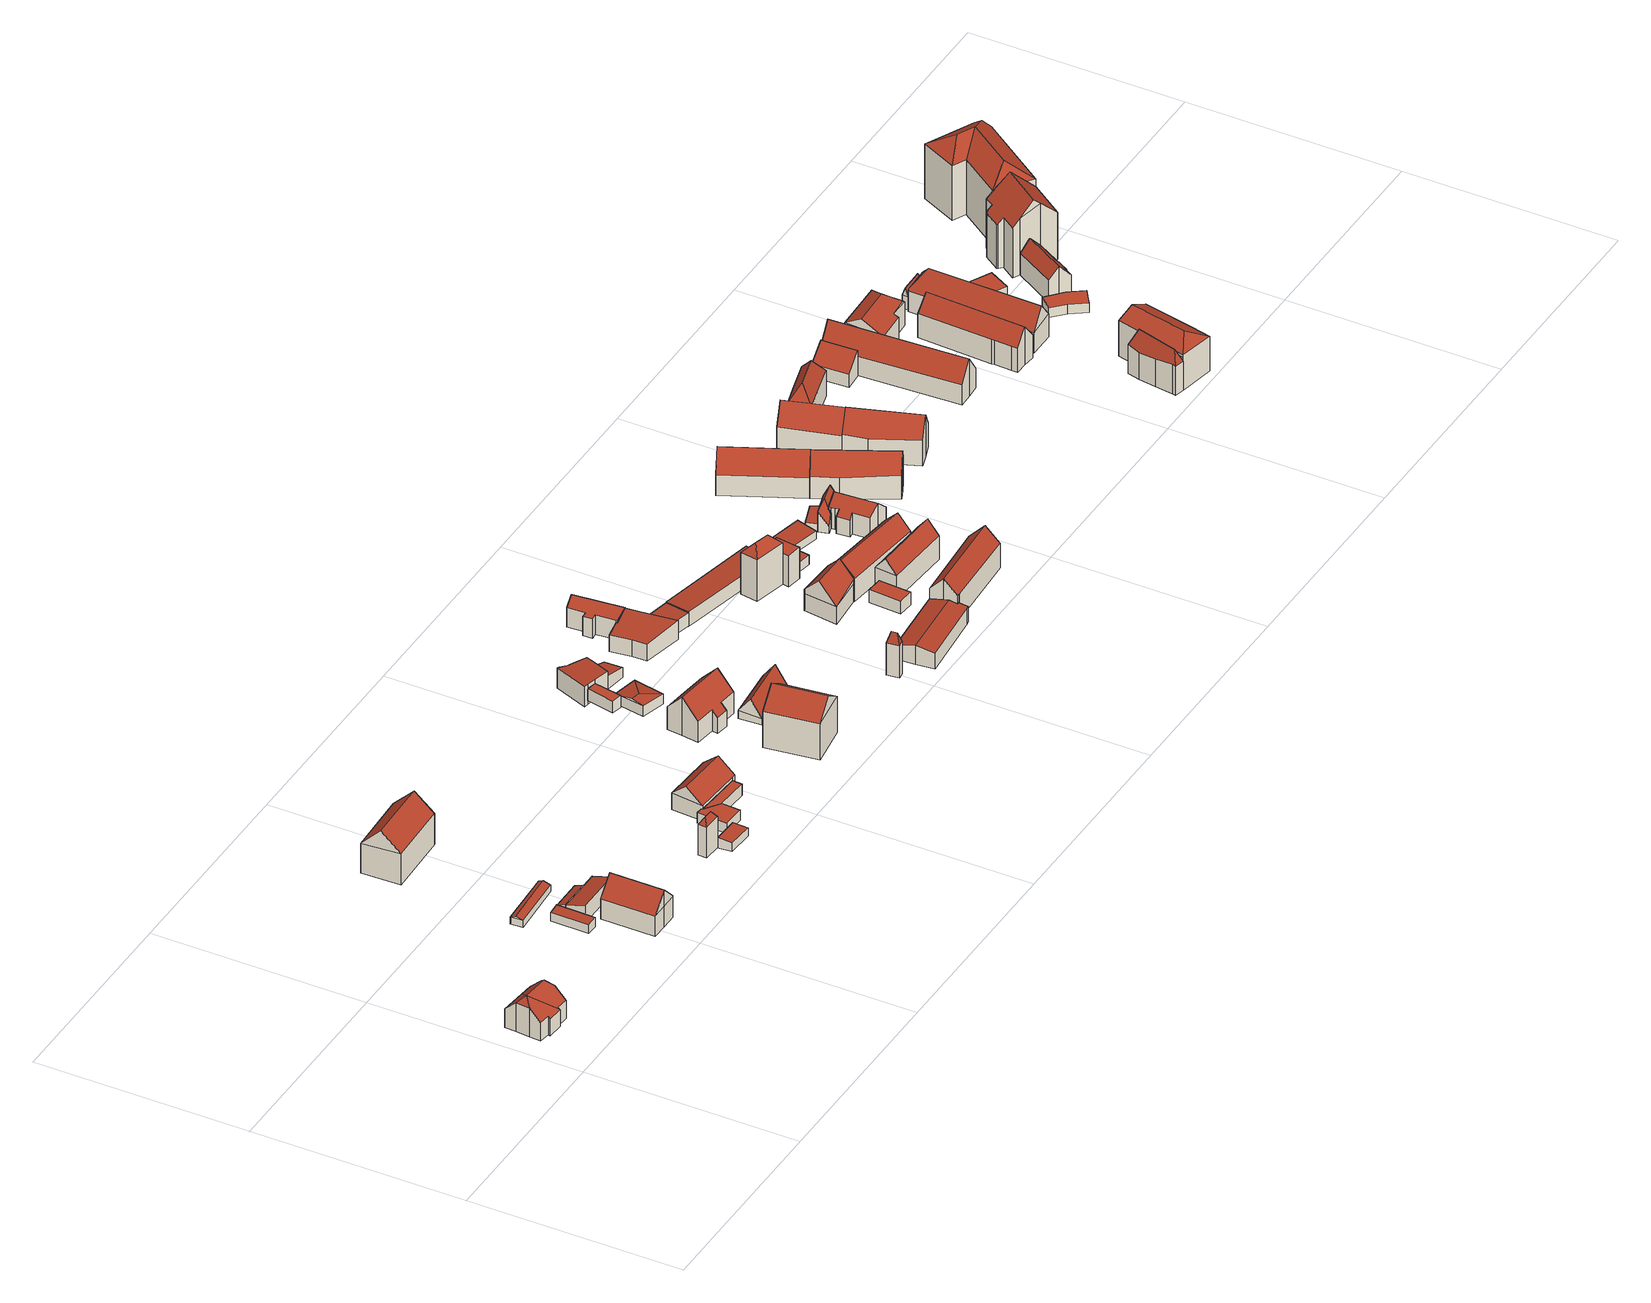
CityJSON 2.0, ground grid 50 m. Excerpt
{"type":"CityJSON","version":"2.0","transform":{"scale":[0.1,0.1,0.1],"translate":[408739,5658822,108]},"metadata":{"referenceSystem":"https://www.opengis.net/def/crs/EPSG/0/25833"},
"CityObjects":{
"building1":{"type":"Building","attributes":{"Dachtyp_tdc":"tdcHippedGableRoof","Gemeindeschluessel":14612000,"Dachneigung":44.38,"QualitaetDacherkennung":77,"Geometrietyp2DReferenz":"3000","measuredHeight":8.93,"function":"31001_9998","roofType":"3300"},"geometry":[{"type":"Solid","lod":"2","boundaries":[[[[0,1,2,3]],[[1,4,5,2]],[[4,6,7,5]],[[6,8,9,7]],[[8,10,11,9]],[[10,12,13,11]],[[12,14,15,13]],[[14,16,17,15]],[[16,18,19,17]],[[18,20,21,19]],[[20,22,23,21]],[[22,24,25,23]],[[24,26,27,25]],[[26,0,3,27]],[[16,14,28]],[[6,4,29]],[[14,12,10,29,28]],[[10,8,6,29]],[[22,20,18,16,28,29]],[[4,1,0,26,24,22,29]],[[3,2,5,7,9,11,13,15,17,19,21,23,25,27]]]],"semantics":{"surfaces":[{"type":"WallSurface"},{"type":"RoofSurface"},{"type":"GroundSurface"}],"values":[[0,0,0,0,0,0,0,0,0,0,0,0,0,0,1,1,1,1,1,1,2]]}}]},
"building2":{"type":"Building","attributes":{"Dachtyp_tdc":"tdcPolyFlatRoof","Gemeindeschluessel":14612000,"Dachneigung":6.54,"QualitaetDacherkennung":98,"Geometrietyp2DReferenz":"3000","measuredHeight":2.37,"function":"31001_9998","roofType":"2100"},"geometry":[{"type":"Solid","lod":"2","boundaries":[[[[30,31,32,33]],[[31,34,35,32]],[[34,36,37,35]],[[36,38,39,37]],[[38,40,41,39]],[[40,30,33,41]],[[40,38,36,34,31,30]],[[33,32,35,37,39,41]]]],"semantics":{"surfaces":[{"type":"WallSurface"},{"type":"RoofSurface"},{"type":"GroundSurface"}],"values":[[0,0,0,0,0,0,1,2]]}}]},
"building3":{"type":"Building","attributes":{"Dachtyp_tdc":"tdcFreeFormRoof","Gemeindeschluessel":14612000,"Dachneigung":46.02,"QualitaetDacherkennung":90,"Geometrietyp2DReferenz":"3000","measuredHeight":9.16,"function":"31001_9998","roofType":"5000"},"geometry":[{"type":"Solid","lod":"2","boundaries":[[[[42,43,44,45]],[[43,46,47,44]],[[46,48,49,47]],[[48,50,51,49]],[[50,52,53,51]],[[52,42,45,53]],[[54,55,56,57,58]],[[54,58,42,52,59]],[[48,55,54,59,50]],[[50,59,52]],[[42,58,57,43]],[[43,57,56,46]],[[46,56,55,48]],[[45,44,47,49,51,53]]]],"semantics":{"surfaces":[{"type":"WallSurface"},{"type":"RoofSurface"},{"type":"GroundSurface"}],"values":[[0,0,0,0,0,0,1,1,0,0,0,0,0,2]]}}]},
"building4":{"type":"Building","attributes":{"Dachtyp_tdc":"tdcGableRoof","Gemeindeschluessel":14612000,"Dachneigung":19.2,"QualitaetDacherkennung":68,"Geometrietyp2DReferenz":"3000","measuredHeight":2.3,"function":"31001_9998","roofType":"3100"},"geometry":[{"type":"Solid","lod":"2","boundaries":[[[[60,61,62,63]],[[61,64,65,62]],[[64,66,67,65]],[[66,60,63,67]],[[64,61,68]],[[60,66,69]],[[61,60,69,68]],[[66,64,68,69]],[[63,62,65,67]]]],"semantics":{"surfaces":[{"type":"WallSurface"},{"type":"RoofSurface"},{"type":"GroundSurface"}],"values":[[0,0,0,0,0,0,1,1,2]]}}]},
"building5":{"type":"Building","attributes":{"Dachtyp_tdc":"tdcPolyFlatRoof","Gemeindeschluessel":14612000,"Dachneigung":24.5,"QualitaetDacherkennung":91,"Geometrietyp2DReferenz":"3000","measuredHeight":3.17,"function":"31001_9998","roofType":"2100"},"geometry":[{"type":"Solid","lod":"2","boundaries":[[[[70,71,37,39]],[[71,72,73,37]],[[72,74,75,73]],[[74,70,39,75]],[[74,72,71,70]],[[39,37,73,75]]]],"semantics":{"surfaces":[{"type":"WallSurface"},{"type":"RoofSurface"},{"type":"GroundSurface"}],"values":[[0,0,0,0,1,2]]}}]},
"building6":{"type":"Building","attributes":{"Dachtyp_tdc":"tdcPolyFlatRoof","Gemeindeschluessel":14612000,"Dachneigung":16.49,"QualitaetDacherkennung":74,"Geometrietyp2DReferenz":"3000","measuredHeight":4.22,"function":"31001_9998","roofType":"2100"},"geometry":[{"type":"Solid","lod":"2","boundaries":[[[[76,77,78,79]],[[77,80,81,78]],[[80,82,83,81]],[[82,84,85,83]],[[84,76,79,85]],[[84,82,80,77,76]],[[79,78,81,83,85]]]],"semantics":{"surfaces":[{"type":"WallSurface"},{"type":"RoofSurface"},{"type":"GroundSurface"}],"values":[[0,0,0,0,0,1,2]]}}]},
"building7":{"type":"Building","attributes":{"Dachtyp_tdc":"tdcGableRoof","Gemeindeschluessel":14612000,"Dachneigung":45.16,"QualitaetDacherkennung":65,"Geometrietyp2DReferenz":"3000","measuredHeight":12.12,"function":"31001_9998","roofType":"3100"},"geometry":[{"type":"Solid","lod":"2","boundaries":[[[[86,87,88,89]],[[87,90,91,88]],[[90,92,93,91]],[[92,86,89,93]],[[90,87,94]],[[86,92,95]],[[87,86,95,94]],[[92,90,94,95]],[[89,88,91,93]]]],"semantics":{"surfaces":[{"type":"WallSurface"},{"type":"RoofSurface"},{"type":"GroundSurface"}],"values":[[0,0,0,0,0,0,1,1,2]]}}]},
"building8":{"type":"Building","attributes":{"Dachtyp_tdc":"tdcFreeFormRoof","Gemeindeschluessel":14612000,"Dachneigung":55.92,"QualitaetDacherkennung":5,"Geometrietyp2DReferenz":"3000","measuredHeight":9.32,"function":"31001_9998","roofType":"5000"},"geometry":[{"type":"Solid","lod":"2","boundaries":[[[[96,97,98,99]],[[97,100,101,98]],[[100,102,103,101]],[[102,96,99,103]],[[104,102,100]],[[105,104,100,97]],[[105,97,96]],[[104,105,96,102]],[[99,98,101,103]]]],"semantics":{"surfaces":[{"type":"WallSurface"},{"type":"RoofSurface"},{"type":"GroundSurface"}],"values":[[0,0,0,0,1,1,1,1,2]]}}]},
"building9":{"type":"Building","attributes":{"Dachtyp_tdc":"tdcPolyFlatRoof","Gemeindeschluessel":14612000,"Dachneigung":9.75,"QualitaetDacherkennung":61,"Geometrietyp2DReferenz":"3000","measuredHeight":2.64,"function":"31001_9998","roofType":"2100"},"geometry":[{"type":"Solid","lod":"2","boundaries":[[[[106,107,108,109]],[[107,110,111,108]],[[110,112,113,111]],[[112,106,109,113]],[[112,110,107,106]],[[109,108,111,113]]]],"semantics":{"surfaces":[{"type":"WallSurface"},{"type":"RoofSurface"},{"type":"GroundSurface"}],"values":[[0,0,0,0,1,2]]}}]},
"building10":{"type":"Building","attributes":{"Gemeindeschluessel":14612000,"Dachtyp_tdc":"tdcPolyFlatRoof","Dachneigung":0,"QualitaetDacherkennung":77,"Geometrietyp2DReferenz":"3000","measuredHeight":2.65,"function":"31001_9998","roofType":"1000"},"geometry":[{"type":"Solid","lod":"2","boundaries":[[[[114,115,116,117]],[[115,118,119,116]],[[118,120,121,119]],[[120,122,123,121]],[[122,124,125,123]],[[124,114,117,125]],[[124,122,120,118,115,114]],[[117,116,119,121,123,125]]]],"semantics":{"surfaces":[{"type":"WallSurface"},{"type":"RoofSurface"},{"type":"GroundSurface"}],"values":[[0,0,0,0,0,0,1,2]]}}]},
"building11":{"type":"Building","attributes":{"Dachtyp_tdc":"tdcPolyFlatRoof","Gemeindeschluessel":14612000,"Dachneigung":0,"QualitaetDacherkennung":72,"Geometrietyp2DReferenz":"3000","measuredHeight":2.84,"function":"31001_9998","roofType":"1000"},"geometry":[{"type":"Solid","lod":"2","boundaries":[[[[122,120,126,127]],[[120,128,129,126]],[[128,130,131,129]],[[130,122,127,131]],[[130,128,120,122]],[[127,126,129,131]]]],"semantics":{"surfaces":[{"type":"WallSurface"},{"type":"RoofSurface"},{"type":"GroundSurface"}],"values":[[0,0,0,0,1,2]]}}]},
"building12":{"type":"Building","attributes":{"Dachtyp_tdc":"tdcFreeFormRoof","Gemeindeschluessel":14612000,"Dachneigung":40.4,"QualitaetDacherkennung":79,"Geometrietyp2DReferenz":"3000","measuredHeight":7.16,"function":"31001_9998","roofType":"5000"},"geometry":[{"type":"Solid","lod":"2","boundaries":[[[[132,133,134,135]],[[133,136,137,134]],[[136,138,139,137]],[[138,140,141,139]],[[140,132,135,141]],[[142,136,133,143]],[[140,138,142,143,132]],[[133,132,143]],[[138,136,142]],[[135,134,137,139,141]]]],"semantics":{"surfaces":[{"type":"WallSurface"},{"type":"RoofSurface"},{"type":"GroundSurface"}],"values":[[0,0,0,0,0,1,1,0,0,2]]}}]},
"building13":{"type":"Building","attributes":{"Dachtyp_tdc":"tdcGableRoof","Gemeindeschluessel":14612000,"Dachneigung":35.16,"QualitaetDacherkennung":74,"Geometrietyp2DReferenz":"3000","measuredHeight":12.66,"function":"31001_9998","roofType":"3100"},"geometry":[{"type":"Solid","lod":"2","boundaries":[[[[144,145,146,147]],[[145,148,149,146]],[[148,150,151,149]],[[150,144,147,151]],[[148,145,152]],[[144,150,153]],[[145,144,153,152]],[[150,148,152,153]],[[147,146,149,151]]]],"semantics":{"surfaces":[{"type":"WallSurface"},{"type":"RoofSurface"},{"type":"GroundSurface"}],"values":[[0,0,0,0,0,0,1,1,2]]}}]},
"building14":{"type":"Building","attributes":{"Dachtyp_tdc":"tdcGableRoof","Gemeindeschluessel":14612000,"Dachneigung":45.66,"QualitaetDacherkennung":81,"Geometrietyp2DReferenz":"3000","measuredHeight":9.7,"function":"31001_9998","roofType":"3100"},"geometry":[{"type":"Solid","lod":"2","boundaries":[[[[154,155,156,157]],[[155,158,159,156]],[[158,160,161,159]],[[160,162,163,161]],[[162,164,165,163]],[[164,166,167,165]],[[166,168,169,167]],[[168,170,171,169]],[[170,172,173,171]],[[172,174,175,173]],[[174,154,157,175]],[[170,168,166,164,162,160,158,155]],[[155,154,174,172,170]],[[157,156,159,161,163,165,167,169,171,173,175]]]],"semantics":{"surfaces":[{"type":"WallSurface"},{"type":"RoofSurface"},{"type":"GroundSurface"}],"values":[[0,0,0,0,0,0,0,0,0,0,0,1,1,2]]}}]},
"building15":{"type":"Building","attributes":{"Dachtyp_tdc":"tdcPolyFlatRoof","Gemeindeschluessel":14612000,"Dachneigung":0,"QualitaetDacherkennung":82,"Geometrietyp2DReferenz":"3000","measuredHeight":3.03,"function":"31001_9998","roofType":"1000"},"geometry":[{"type":"Solid","lod":"2","boundaries":[[[[176,177,178,179]],[[177,180,181,178]],[[180,182,183,181]],[[182,184,185,183]],[[184,176,179,185]],[[184,182,180,177,176]],[[179,178,181,183,185]]]],"semantics":{"surfaces":[{"type":"WallSurface"},{"type":"RoofSurface"},{"type":"GroundSurface"}],"values":[[0,0,0,0,0,1,2]]}}]},
"building16":{"type":"Building","attributes":{"Dachtyp_tdc":"tdcFreeFormRoof","Gemeindeschluessel":14612000,"Dachneigung":11.87,"QualitaetDacherkennung":60,"Geometrietyp2DReferenz":"3000","measuredHeight":3.24,"function":"31001_9998","roofType":"5000"},"geometry":[{"type":"Solid","lod":"2","boundaries":[[[[186,187,188,189]],[[187,190,191,188]],[[190,192,193,191]],[[192,194,195,193]],[[194,186,189,195]],[[186,196,187]],[[196,186,194,192,197]],[[187,196,197,190]],[[192,190,197]],[[189,188,191,193,195]]]],"semantics":{"surfaces":[{"type":"WallSurface"},{"type":"RoofSurface"},{"type":"GroundSurface"}],"values":[[0,0,0,0,0,1,1,1,0,2]]}}]},
"building17":{"type":"Building","attributes":{"Dachtyp_tdc":"tdcGableRoof","Gemeindeschluessel":14612000,"Dachneigung":58.39,"QualitaetDacherkennung":9,"Geometrietyp2DReferenz":"3000","measuredHeight":5.74,"function":"31001_9998","roofType":"3100"},"geometry":[{"type":"Solid","lod":"2","boundaries":[[[[198,199,200,201]],[[199,202,203,200]],[[202,204,205,203]],[[204,198,201,205]],[[202,199,206]],[[198,204,207]],[[199,198,207,206]],[[204,202,206,207]],[[201,200,203,205]]]],"semantics":{"surfaces":[{"type":"WallSurface"},{"type":"RoofSurface"},{"type":"GroundSurface"}],"values":[[0,0,0,0,0,0,1,1,2]]}}]},
"building18":{"type":"Building","attributes":{"Dachtyp_tdc":"tdcPolyFlatRoof","Gemeindeschluessel":14612000,"Dachneigung":3.92,"QualitaetDacherkennung":82,"Geometrietyp2DReferenz":"3000","measuredHeight":5.14,"function":"31001_9998","roofType":"2100"},"geometry":[{"type":"Solid","lod":"2","boundaries":[[[[208,209,210,211]],[[209,212,213,210]],[[212,214,215,213]],[[214,216,217,215]],[[216,218,219,217]],[[218,220,221,219]],[[220,222,223,221]],[[222,224,225,223]],[[224,226,227,225]],[[226,208,211,227]],[[226,224,222,220,218,216,214,212,209,208]],[[211,210,213,215,217,219,221,223,225,227]]]],"semantics":{"surfaces":[{"type":"WallSurface"},{"type":"RoofSurface"},{"type":"GroundSurface"}],"values":[[0,0,0,0,0,0,0,0,0,0,1,2]]}}]},
"building19":{"type":"Building","attributes":{"Dachtyp_tdc":"tdcPolyFlatRoof","Gemeindeschluessel":14612000,"Dachneigung":10.4,"QualitaetDacherkennung":76,"Geometrietyp2DReferenz":"3000","measuredHeight":3.42,"function":"31001_9998","roofType":"2100"},"geometry":[{"type":"Solid","lod":"2","boundaries":[[[[228,229,230,223]],[[229,231,232,230]],[[231,233,225,232]],[[233,228,223,225]],[[233,231,229,228]],[[223,230,232,225]]]],"semantics":{"surfaces":[{"type":"WallSurface"},{"type":"RoofSurface"},{"type":"GroundSurface"}],"values":[[0,0,0,0,1,2]]}}]},
"building20":{"type":"Building","attributes":{"Dachtyp_tdc":"tdcFreeFormRoof","Gemeindeschluessel":14612000,"Dachneigung":72.49,"QualitaetDacherkennung":26,"Geometrietyp2DReferenz":"3000","measuredHeight":10.67,"function":"31001_9998","roofType":"5000"},"geometry":[{"type":"Solid","lod":"2","boundaries":[[[[234,235,236,237]],[[235,238,239,236]],[[238,240,241,239]],[[240,234,237,241]],[[242,240,238]],[[243,242,238,235]],[[243,235,234]],[[242,243,234,240]],[[237,236,239,241]]]],"semantics":{"surfaces":[{"type":"WallSurface"},{"type":"RoofSurface"},{"type":"GroundSurface"}],"values":[[0,0,0,0,1,1,1,1,2]]}}]},
"building21":{"type":"Building","attributes":{"Dachtyp_tdc":"tdcPolyFlatRoof","Gemeindeschluessel":14612000,"Dachneigung":5.37,"QualitaetDacherkennung":75,"Geometrietyp2DReferenz":"3000","measuredHeight":4.91,"function":"31001_9998","roofType":"2100"},"geometry":[{"type":"Solid","lod":"2","boundaries":[[[[244,245,246,247]],[[245,248,249,246]],[[248,250,251,249]],[[250,252,253,251]],[[252,254,255,253]],[[254,256,257,255]],[[256,258,259,257]],[[258,260,261,259]],[[260,262,263,261]],[[262,244,247,263]],[[262,260,258,256,254,252,250,248,245,244]],[[247,246,249,251,253,255,257,259,261,263]]]],"semantics":{"surfaces":[{"type":"WallSurface"},{"type":"RoofSurface"},{"type":"GroundSurface"}],"values":[[0,0,0,0,0,0,0,0,0,0,1,2]]}}]},
"building22":{"type":"Building","attributes":{"Dachtyp_tdc":"tdcPolyFlatRoof","Gemeindeschluessel":14612000,"Dachneigung":0,"QualitaetDacherkennung":84,"Geometrietyp2DReferenz":"3000","measuredHeight":4.92,"function":"31001_9998","roofType":"1000"},"geometry":[{"type":"Solid","lod":"2","boundaries":[[[[264,265,266,267]],[[265,268,269,266]],[[268,270,271,269]],[[270,272,273,271]],[[272,274,275,273]],[[274,276,277,275]],[[276,278,279,277]],[[278,280,281,279]],[[280,282,283,281]],[[282,264,267,283]],[[282,280,278,276,274,272,270,268,265,264]],[[267,266,269,271,273,275,277,279,281,283]]]],"semantics":{"surfaces":[{"type":"WallSurface"},{"type":"RoofSurface"},{"type":"GroundSurface"}],"values":[[0,0,0,0,0,0,0,0,0,0,1,2]]}}]},
"building23":{"type":"Building","attributes":{"Dachtyp_tdc":"tdcPolyFlatRoof","Gemeindeschluessel":14612000,"Dachneigung":2.9,"QualitaetDacherkennung":79,"Geometrietyp2DReferenz":"3000","measuredHeight":3.31,"function":"31001_9998","roofType":"2100"},"geometry":[{"type":"Solid","lod":"2","boundaries":[[[[284,285,286,287]],[[285,288,289,286]],[[288,290,291,289]],[[290,284,287,291]],[[290,288,285,284]],[[287,286,289,291]]]],"semantics":{"surfaces":[{"type":"WallSurface"},{"type":"RoofSurface"},{"type":"GroundSurface"}],"values":[[0,0,0,0,1,2]]}}]},
"building24":{"type":"Building","attributes":{"Dachtyp_tdc":"tdcGableRoof","Gemeindeschluessel":14612000,"Dachneigung":14.16,"QualitaetDacherkennung":77,"Geometrietyp2DReferenz":"3000","measuredHeight":4.76,"function":"31001_9998","roofType":"3100"},"geometry":[{"type":"Solid","lod":"2","boundaries":[[[[292,293,294,295]],[[293,296,297,294]],[[296,298,299,297]],[[298,300,301,299]],[[300,302,303,301]],[[302,304,305,303]],[[304,306,307,305]],[[306,308,309,307]],[[308,310,311,309]],[[310,292,295,311]],[[306,304,302,300,298,296,293]],[[293,292,310,308,306]],[[295,294,297,299,301,303,305,307,309,311]]]],"semantics":{"surfaces":[{"type":"WallSurface"},{"type":"RoofSurface"},{"type":"GroundSurface"}],"values":[[0,0,0,0,0,0,0,0,0,0,1,1,2]]}}]},
"building25":{"type":"Building","attributes":{"Dachtyp_tdc":"tdcGableRoof","Gemeindeschluessel":14612000,"Dachneigung":47.2,"QualitaetDacherkennung":41,"Geometrietyp2DReferenz":"3000","measuredHeight":9.14,"function":"31001_9998","roofType":"3100"},"geometry":[{"type":"Solid","lod":"2","boundaries":[[[[312,313,314,315]],[[313,316,317,314]],[[316,318,319,317]],[[318,320,321,319]],[[320,312,315,321]],[[322,320,323,324,325]],[[326,322,325,327]],[[313,327,325,324,316]],[[312,326,327,313]],[[320,322,326,312]],[[316,324,323,318]],[[318,323,320]],[[315,314,317,319,321]]]],"semantics":{"surfaces":[{"type":"WallSurface"},{"type":"RoofSurface"},{"type":"GroundSurface"}],"values":[[0,0,0,0,0,1,1,0,0,0,0,0,2]]}}]},
"building26":{"type":"Building","attributes":{"Dachtyp_tdc":"tdcPolyFlatRoof","Gemeindeschluessel":14612000,"Dachneigung":2.68,"QualitaetDacherkennung":73,"Geometrietyp2DReferenz":"3000","measuredHeight":3.57,"function":"31001_9998","roofType":"2100"},"geometry":[{"type":"Solid","lod":"2","boundaries":[[[[328,329,330,331]],[[329,332,333,330]],[[332,334,335,333]],[[334,328,331,335]],[[334,332,329,328]],[[331,330,333,335]]]],"semantics":{"surfaces":[{"type":"WallSurface"},{"type":"RoofSurface"},{"type":"GroundSurface"}],"values":[[0,0,0,0,1,2]]}}]},
"building27":{"type":"Building","attributes":{"Dachtyp_tdc":"tdcFreeFormRoof","Gemeindeschluessel":14612000,"Dachneigung":47.52,"QualitaetDacherkennung":3,"Geometrietyp2DReferenz":"3000","measuredHeight":12.77,"function":"31001_9998","roofType":"5000"},"geometry":[{"type":"Solid","lod":"2","boundaries":[[[[336,337,338,339]],[[337,340,341,338]],[[340,342,343,341]],[[342,336,339,343]],[[344,342,340]],[[345,344,340,337]],[[345,337,336]],[[344,345,336,342]],[[339,338,341,343]]]],"semantics":{"surfaces":[{"type":"WallSurface"},{"type":"RoofSurface"},{"type":"GroundSurface"}],"values":[[0,0,0,0,1,1,1,1,2]]}}]},
"building28":{"type":"Building","attributes":{"Gemeindeschluessel":14612000,"Dachtyp_tdc":"tdcPolyFlatRoof","Dachneigung":0,"QualitaetDacherkennung":78,"Geometrietyp2DReferenz":"3000","measuredHeight":3.22,"function":"31001_9998","roofType":"1000"},"geometry":[{"type":"Solid","lod":"2","boundaries":[[[[346,347,348,349]],[[347,350,351,348]],[[350,352,353,351]],[[352,354,355,353]],[[354,346,349,355]],[[354,352,350,347,346]],[[349,348,351,353,355]]]],"semantics":{"surfaces":[{"type":"WallSurface"},{"type":"RoofSurface"},{"type":"GroundSurface"}],"values":[[0,0,0,0,0,1,2]]}}]},
"building29":{"type":"Building","attributes":{"Dachtyp_tdc":"tdcPolyFlatRoof","Gemeindeschluessel":14612000,"Dachneigung":0,"QualitaetDacherkennung":4,"Geometrietyp2DReferenz":"3000","measuredHeight":7.95,"function":"31001_9998","roofType":"1000"},"geometry":[{"type":"Solid","lod":"2","boundaries":[[[[356,357,358,359]],[[357,360,361,358]],[[360,362,363,361]],[[362,364,365,363]],[[362,360,357,356,366,364]],[[365,367,359,358,361,363]],[[364,366,367,365]],[[366,356,359,367]]]],"semantics":{"surfaces":[{"type":"WallSurface"},{"type":"RoofSurface"},{"type":"GroundSurface"}],"values":[[0,0,0,0,1,2,0,0]]}}]},
"building30":{"type":"Building","attributes":{"Dachtyp_tdc":"tdcGableRoof","Gemeindeschluessel":14612000,"Dachneigung":45.86,"QualitaetDacherkennung":74,"Geometrietyp2DReferenz":"3000","measuredHeight":9.65,"function":"31001_9998","roofType":"3100"},"geometry":[{"type":"Solid","lod":"2","boundaries":[[[[368,369,370,371]],[[369,372,373,370]],[[372,374,375,373]],[[374,376,377,375]],[[376,378,379,377]],[[378,380,381,379]],[[380,382,383,381]],[[382,368,371,383]],[[378,376,374,372]],[[372,369,368,382,380,378]],[[371,370,373,375,377,379,381,383]]]],"semantics":{"surfaces":[{"type":"WallSurface"},{"type":"RoofSurface"},{"type":"GroundSurface"}],"values":[[0,0,0,0,0,0,0,0,1,1,2]]}}]},
"building31":{"type":"Building","attributes":{"Dachtyp_tdc":"tdcPolyFlatRoof","Gemeindeschluessel":14612000,"Dachneigung":0,"QualitaetDacherkennung":70,"Geometrietyp2DReferenz":"3000","measuredHeight":2.38,"function":"31001_9998","roofType":"1000"},"geometry":[{"type":"Solid","lod":"2","boundaries":[[[[384,385,386,387]],[[385,388,363,386]],[[388,389,361,363]],[[389,384,387,361]],[[389,388,385,384]],[[387,386,363,361]]]],"semantics":{"surfaces":[{"type":"WallSurface"},{"type":"RoofSurface"},{"type":"GroundSurface"}],"values":[[0,0,0,0,1,2]]}}]},
"building32":{"type":"Building","attributes":{"Dachtyp_tdc":"tdcFreeFormRoof","Gemeindeschluessel":14612000,"Dachneigung":45.99,"QualitaetDacherkennung":79,"Geometrietyp2DReferenz":"3000","measuredHeight":9.11,"function":"31001_9998","roofType":"5000"},"geometry":[{"type":"Solid","lod":"2","boundaries":[[[[390,391,392,314]],[[391,393,394,392]],[[393,395,396,394]],[[395,397,317,396]],[[397,390,314,317]],[[398,391,390,399]],[[393,398,399,397,395]],[[390,397,399]],[[393,391,398]],[[314,392,394,396,317]]]],"semantics":{"surfaces":[{"type":"WallSurface"},{"type":"RoofSurface"},{"type":"GroundSurface"}],"values":[[0,0,0,0,0,1,1,0,0,2]]}}]},
"building33":{"type":"Building","attributes":{"Dachtyp_tdc":"tdcGableRoof","Gemeindeschluessel":14612000,"Dachneigung":51.3,"QualitaetDacherkennung":75,"Geometrietyp2DReferenz":"3000","measuredHeight":9.24,"function":"31001_9998","roofType":"3100"},"geometry":[{"type":"Solid","lod":"2","boundaries":[[[[400,401,353,402]],[[401,403,404,353]],[[403,405,406,404]],[[405,400,402,406]],[[403,401,407]],[[400,405,408]],[[401,400,408,407]],[[405,403,407,408]],[[402,353,404,406]]]],"semantics":{"surfaces":[{"type":"WallSurface"},{"type":"RoofSurface"},{"type":"GroundSurface"}],"values":[[0,0,0,0,0,0,1,1,2]]}}]},
"building34":{"type":"Building","attributes":{"Dachtyp_tdc":"tdcPolyFlatRoof","Gemeindeschluessel":14612000,"Dachneigung":3.54,"QualitaetDacherkennung":83,"Geometrietyp2DReferenz":"3000","measuredHeight":2.32,"function":"31001_9998","roofType":"2100"},"geometry":[{"type":"Solid","lod":"2","boundaries":[[[[409,410,411,412]],[[410,413,414,411]],[[413,415,416,414]],[[415,409,412,416]],[[415,413,410,409]],[[412,411,414,416]]]],"semantics":{"surfaces":[{"type":"WallSurface"},{"type":"RoofSurface"},{"type":"GroundSurface"}],"values":[[0,0,0,0,1,2]]}}]},
"building35":{"type":"Building","attributes":{"Dachtyp_tdc":"tdcGableRoof","Gemeindeschluessel":14612000,"Dachneigung":45.05,"QualitaetDacherkennung":84,"Geometrietyp2DReferenz":"3000","measuredHeight":7.52,"function":"31001_9998","roofType":"3100"},"geometry":[{"type":"Solid","lod":"2","boundaries":[[[[417,418,419,420]],[[418,421,422,419]],[[421,423,424,422]],[[423,425,426,424]],[[425,427,428,426]],[[427,429,430,428]],[[429,431,432,430]],[[431,433,434,432]],[[433,435,436,434]],[[435,437,438,436]],[[437,439,440,438]],[[439,441,442,440]],[[441,417,420,442]],[[437,435,433,431,429]],[[429,427,425,423,421,418,417,441,439,437]],[[420,419,422,424,426,428,430,432,434,436,438,440,442]]]],"semantics":{"surfaces":[{"type":"WallSurface"},{"type":"RoofSurface"},{"type":"GroundSurface"}],"values":[[0,0,0,0,0,0,0,0,0,0,0,0,0,1,1,2]]}}]},
"building36":{"type":"Building","attributes":{"Dachtyp_tdc":"tdcPolyFlatRoof","Gemeindeschluessel":14612000,"Dachneigung":3.49,"QualitaetDacherkennung":72,"Geometrietyp2DReferenz":"3000","measuredHeight":2.4,"function":"31001_9998","roofType":"2100"},"geometry":[{"type":"Solid","lod":"2","boundaries":[[[[443,444,445,446]],[[444,447,448,445]],[[447,449,450,448]],[[449,443,446,450]],[[449,447,444,443]],[[446,445,448,450]]]],"semantics":{"surfaces":[{"type":"WallSurface"},{"type":"RoofSurface"},{"type":"GroundSurface"}],"values":[[0,0,0,0,1,2]]}}]},
"building37":{"type":"Building","attributes":{"Dachtyp_tdc":"tdcFreeFormRoof","Gemeindeschluessel":14612000,"Dachneigung":62.79,"QualitaetDacherkennung":7,"Geometrietyp2DReferenz":"3000","measuredHeight":6.96,"function":"31001_9998","roofType":"5000"},"geometry":[{"type":"Solid","lod":"2","boundaries":[[[[451,452,453,448]],[[452,454,432,453]],[[454,455,428,432]],[[455,456,426,428]],[[456,457,458,426]],[[457,459,460,458]],[[459,461,450,460]],[[461,451,448,450]],[[455,454,452,462]],[[457,456,455]],[[452,451,461,462]],[[461,459,457,455,462]],[[448,453,432,428,426,458,460,450]]]],"semantics":{"surfaces":[{"type":"WallSurface"},{"type":"RoofSurface"},{"type":"GroundSurface"}],"values":[[0,0,0,0,0,0,0,0,1,1,1,1,2]]}}]},
"building38":{"type":"Building","attributes":{"Dachtyp_tdc":"tdcFreeFormRoof","Gemeindeschluessel":14612000,"Dachneigung":54.03,"QualitaetDacherkennung":81,"Geometrietyp2DReferenz":"3000","measuredHeight":9.94,"function":"31001_9998","roofType":"5000"},"geometry":[{"type":"Solid","lod":"2","boundaries":[[[[463,464,465,466]],[[464,467,468,465]],[[467,469,470,468]],[[469,471,472,470]],[[471,473,474,472]],[[473,475,476,474]],[[475,463,466,476]],[[475,477,478,463]],[[477,473,471,469,467,464,478]],[[464,463,478]],[[475,473,477]],[[466,465,468,470,472,474,476]]]],"semantics":{"surfaces":[{"type":"WallSurface"},{"type":"RoofSurface"},{"type":"GroundSurface"}],"values":[[0,0,0,0,0,0,0,1,1,0,0,2]]}}]},
"building39":{"type":"Building","attributes":{"Dachtyp_tdc":"tdcGableRoof","Gemeindeschluessel":14612000,"Dachneigung":53.44,"QualitaetDacherkennung":66,"Geometrietyp2DReferenz":"3000","measuredHeight":9.95,"function":"31001_9998","roofType":"3100"},"geometry":[{"type":"Solid","lod":"2","boundaries":[[[[479,480,481,476]],[[480,482,474,481]],[[482,483,484,474]],[[483,485,486,484]],[[485,487,488,486]],[[487,489,490,488]],[[489,479,476,490]],[[485,483,482,480]],[[480,479,489,487,485]],[[476,481,474,484,486,488,490]]]],"semantics":{"surfaces":[{"type":"WallSurface"},{"type":"RoofSurface"},{"type":"GroundSurface"}],"values":[[0,0,0,0,0,0,0,1,1,2]]}}]},
"building40":{"type":"Building","attributes":{"Gemeindeschluessel":14612000,"Geometrietyp2DReferenz":"3000","function":"31001_9998","roofType":"9999"},"children":["building40-1","building40-2"]},
"building40-1":{"type":"BuildingPart","attributes":{"Dachtyp_tdc":"tdcGableRoof","Dachneigung":52.05,"QualitaetDacherkennung":81,"Geometrietyp2DReferenz":"3000","measuredHeight":10.54,"roofType":"3100"},"parents":["building40"],"geometry":[{"type":"MultiSurface","lod":"2","boundaries":[[[491,492,493,494]],[[492,495,496,493]],[[495,497,498,499,496]],[[500,501,502,503]],[[501,491,494,502]],[[504,497,495,492,491]],[[491,501,500,505,506,504]],[[494,493,496,499,507,508,503,502]]],"semantics":{"surfaces":[{"type":"WallSurface"},{"type":"RoofSurface"},{"type":"GroundSurface"}],"values":[0,0,0,0,0,1,1,2]}}]},
"building40-2":{"type":"BuildingPart","attributes":{"Dachtyp_tdc":"tdcGableRoof","Dachneigung":51.39,"QualitaetDacherkennung":77,"Geometrietyp2DReferenz":"3000","measuredHeight":10.5,"roofType":"3100"},"parents":["building40"],"geometry":[{"type":"MultiSurface","lod":"2","boundaries":[[[509,510,511,512]],[[510,513,500,503,511]],[[498,514,515,499]],[[514,516,517,515]],[[516,518,519,517]],[[518,520,521,519]],[[520,509,512,521]],[[516,514,498,522,506,523]],[[523,513,510,509,520,518,516]],[[512,511,503,508,507,499,515,517,519,521]]],"semantics":{"surfaces":[{"type":"WallSurface"},{"type":"RoofSurface"},{"type":"GroundSurface"}],"values":[0,0,0,0,0,0,0,1,1,2]}}]},
"building41":{"type":"Building","attributes":{"Dachtyp_tdc":"tdcFreeFormRoof","Gemeindeschluessel":14612000,"Dachneigung":56.66,"QualitaetDacherkennung":4,"Geometrietyp2DReferenz":"3000","measuredHeight":10.46,"function":"31001_9998","roofType":"5000"},"geometry":[{"type":"Solid","lod":"2","boundaries":[[[[524,525,526,527]],[[525,528,529,526]],[[528,530,531,529]],[[530,532,533,531]],[[532,524,527,533]],[[528,525,534]],[[525,524,532,535,534]],[[532,530,535]],[[530,528,534,535]],[[527,526,529,531,533]]]],"semantics":{"surfaces":[{"type":"WallSurface"},{"type":"RoofSurface"},{"type":"GroundSurface"}],"values":[[0,0,0,0,0,1,1,1,1,2]]}}]},
"building42":{"type":"Building","attributes":{"Dachtyp_tdc":"tdcPolyFlatRoof","Gemeindeschluessel":14612000,"Dachneigung":36.91,"QualitaetDacherkennung":77,"Geometrietyp2DReferenz":"3000","measuredHeight":6.48,"function":"31001_9998","roofType":"2100"},"geometry":[{"type":"Solid","lod":"2","boundaries":[[[[536,537,538,539]],[[537,540,541,538]],[[540,542,543,541]],[[542,536,539,543]],[[542,540,537,536]],[[539,538,541,543]]]],"semantics":{"surfaces":[{"type":"WallSurface"},{"type":"RoofSurface"},{"type":"GroundSurface"}],"values":[[0,0,0,0,1,2]]}}]},
"building43":{"type":"Building","attributes":{"Dachtyp_tdc":"tdcGableRoof","Gemeindeschluessel":14612000,"Dachneigung":53.65,"QualitaetDacherkennung":85,"Geometrietyp2DReferenz":"3000","measuredHeight":9.36,"function":"31001_9998","roofType":"3100"},"geometry":[{"type":"Solid","lod":"2","boundaries":[[[[544,545,546,547]],[[545,548,549,546]],[[548,550,551,549]],[[550,552,553,551]],[[552,554,555,553]],[[554,556,557,555]],[[556,544,547,557]],[[552,550,548,545,544]],[[544,556,554,552]],[[547,546,549,551,553,555,557]]]],"semantics":{"surfaces":[{"type":"WallSurface"},{"type":"RoofSurface"},{"type":"GroundSurface"}],"values":[[0,0,0,0,0,0,0,1,1,2]]}}]},
"building44":{"type":"Building","attributes":{"Dachtyp_tdc":"tdcFreeFormRoof","Gemeindeschluessel":14612000,"Dachneigung":30.94,"QualitaetDacherkennung":82,"Geometrietyp2DReferenz":"3000","measuredHeight":8.84,"function":"31001_9998","roofType":"5000"},"geometry":[{"type":"Solid","lod":"2","boundaries":[[[[558,559,560,561]],[[559,562,563,560]],[[562,564,565,563]],[[564,566,567,565]],[[566,568,569,567]],[[568,570,571,569]],[[570,558,561,571]],[[566,564,572,573,574]],[[573,572,562,559,575]],[[568,574,573,575,558,570]],[[559,558,575]],[[564,562,572]],[[568,566,574]],[[561,560,563,565,567,569,571]]]],"semantics":{"surfaces":[{"type":"WallSurface"},{"type":"RoofSurface"},{"type":"GroundSurface"}],"values":[[0,0,0,0,0,0,0,1,1,1,0,0,0,2]]}}]},
"building45":{"type":"Building","attributes":{"Dachtyp_tdc":"tdcGableRoof","Gemeindeschluessel":14612000,"Dachneigung":51.76,"QualitaetDacherkennung":85,"Geometrietyp2DReferenz":"3000","measuredHeight":9.64,"function":"31001_9998","roofType":"3100"},"geometry":[{"type":"Solid","lod":"2","boundaries":[[[[576,577,578,579]],[[577,580,581,578]],[[580,582,583,581]],[[582,584,585,583]],[[584,586,587,585]],[[586,588,589,587]],[[588,590,591,589]],[[590,592,593,591]],[[592,576,579,593]],[[588,586,584,582,580,577,576]],[[576,592,590,588]],[[579,578,581,583,585,587,589,591,593]]]],"semantics":{"surfaces":[{"type":"WallSurface"},{"type":"RoofSurface"},{"type":"GroundSurface"}],"values":[[0,0,0,0,0,0,0,0,0,1,1,2]]}}]},
"building46":{"type":"Building","attributes":{"Gemeindeschluessel":14612000,"Geometrietyp2DReferenz":"3000","function":"31001_9998","roofType":"9999"},"children":["building46-1","building46-2"]},
"building46-1":{"type":"BuildingPart","attributes":{"Dachtyp_tdc":"tdcFreeFormRoof","Dachneigung":68.19,"QualitaetDacherkennung":12,"Geometrietyp2DReferenz":"3000","measuredHeight":11.09,"roofType":"5000"},"parents":["building46"],"geometry":[{"type":"MultiSurface","lod":"2","boundaries":[[[594,595,596,597]],[[595,598,599,596]],[[598,600,601,599]],[[602,603,604,605]],[[603,606,607,604]],[[606,594,597,607]],[[602,600,608,609]],[[600,598,608]],[[598,595,594,606,603,609,608]],[[603,602,609]],[[597,596,599,601,605,604,607]]],"semantics":{"surfaces":[{"type":"WallSurface"},{"type":"RoofSurface"},{"type":"GroundSurface"}],"values":[0,0,0,0,0,0,1,1,1,1,2]}}]},
"building46-2":{"type":"BuildingPart","attributes":{"Dachtyp_tdc":"tdcHipAndGableRoof","Dachneigung":27.99,"QualitaetDacherkennung":35,"Geometrietyp2DReferenz":"3000","measuredHeight":10.9,"roofType":"5000"},"parents":["building46"],"geometry":[{"type":"MultiSurface","lod":"2","boundaries":[[[610,611,612,613]],[[611,614,615,612]],[[614,616,617,615]],[[616,618,602,605,617]],[[619,620,621,601,600]],[[620,610,613,621]],[[618,616,622]],[[616,614,611,610,622]],[[610,620,619,618,622]],[[613,612,615,617,605,601,621]]],"semantics":{"surfaces":[{"type":"WallSurface"},{"type":"RoofSurface"},{"type":"GroundSurface"}],"values":[0,0,0,0,0,0,1,1,1,2]}}]},
"building47":{"type":"Building","attributes":{"Dachtyp_tdc":"tdcFreeFormRoof","Gemeindeschluessel":14612000,"Dachneigung":53.98,"QualitaetDacherkennung":96,"Geometrietyp2DReferenz":"3000","measuredHeight":9.65,"function":"31001_9998","roofType":"5000"},"geometry":[{"type":"Solid","lod":"2","boundaries":[[[[623,624,625,626]],[[624,627,628,625]],[[627,629,630,628]],[[629,623,626,630]],[[629,631,632]],[[633,632,631,627,624]],[[623,629,632,633]],[[629,627,631]],[[624,623,633]],[[626,625,628,630]]]],"semantics":{"surfaces":[{"type":"WallSurface"},{"type":"RoofSurface"},{"type":"GroundSurface"}],"values":[[0,0,0,0,1,1,1,0,0,2]]}}]},
"building48":{"type":"Building","attributes":{"Dachtyp_tdc":"tdcFreeFormRoof","Gemeindeschluessel":14612000,"Dachneigung":69.7,"QualitaetDacherkennung":11,"Geometrietyp2DReferenz":"3000","measuredHeight":5.29,"function":"31001_9998","roofType":"5000"},"geometry":[{"type":"Solid","lod":"2","boundaries":[[[[634,635,636,637]],[[635,638,639,636]],[[638,640,641,639]],[[640,634,637,641]],[[642,640,638]],[[643,642,638,635]],[[643,635,634]],[[642,643,634,640]],[[637,636,639,641]]]],"semantics":{"surfaces":[{"type":"WallSurface"},{"type":"RoofSurface"},{"type":"GroundSurface"}],"values":[[0,0,0,0,1,1,0,1,2]]}}]},
"building49":{"type":"Building","attributes":{"Dachtyp_tdc":"tdcFreeFormRoof","Gemeindeschluessel":14612000,"Dachneigung":21.53,"QualitaetDacherkennung":18,"Geometrietyp2DReferenz":"3000","measuredHeight":4,"function":"31001_9998","roofType":"5000"},"geometry":[{"type":"Solid","lod":"2","boundaries":[[[[644,645,646,647]],[[645,648,649,646]],[[648,650,651,649]],[[650,652,653,651]],[[652,644,647,653]],[[654,650,655]],[[656,655,650,648,645]],[[644,652,654,655,656]],[[652,650,654]],[[645,644,656]],[[647,646,649,651,653]]]],"semantics":{"surfaces":[{"type":"WallSurface"},{"type":"RoofSurface"},{"type":"GroundSurface"}],"values":[[0,0,0,0,0,1,1,1,0,0,2]]}}]},
"building50":{"type":"Building","attributes":{"Dachtyp_tdc":"tdcPolyFlatRoof","Gemeindeschluessel":14612000,"Dachneigung":0,"QualitaetDacherkennung":76,"Geometrietyp2DReferenz":"3000","measuredHeight":2.41,"function":"31001_9998","roofType":"1000"},"geometry":[{"type":"Solid","lod":"2","boundaries":[[[[657,658,659,660]],[[658,661,662,659]],[[661,663,664,662]],[[663,665,666,664]],[[665,667,668,666]],[[667,669,670,668]],[[669,657,660,670]],[[669,667,665,663,661,658,657]],[[660,659,662,664,666,668,670]]]],"semantics":{"surfaces":[{"type":"WallSurface"},{"type":"RoofSurface"},{"type":"GroundSurface"}],"values":[[0,0,0,0,0,0,0,1,2]]}}]},
"building51":{"type":"Building","attributes":{"Dachtyp_tdc":"tdcPolyFlatRoof","Gemeindeschluessel":14612000,"Dachneigung":0,"QualitaetDacherkennung":73,"Geometrietyp2DReferenz":"3000","measuredHeight":2.64,"function":"31001_9998","roofType":"1000"},"geometry":[{"type":"Solid","lod":"2","boundaries":[[[[671,672,673,674]],[[672,675,676,673]],[[675,677,678,676]],[[677,671,674,678]],[[677,675,672,671]],[[674,673,676,678]]]],"semantics":{"surfaces":[{"type":"WallSurface"},{"type":"RoofSurface"},{"type":"GroundSurface"}],"values":[[0,0,0,0,1,2]]}}]},
"building52":{"type":"Building","attributes":{"Dachtyp_tdc":"tdcGableRoof","Gemeindeschluessel":14612000,"Dachneigung":49.01,"QualitaetDacherkennung":65,"Geometrietyp2DReferenz":"3000","measuredHeight":8.31,"function":"31001_9998","roofType":"3100"},"geometry":[{"type":"Solid","lod":"2","boundaries":[[[[679,680,681,682]],[[680,683,684,681]],[[683,685,686,684]],[[685,687,688,686]],[[687,689,690,688]],[[689,691,692,690]],[[691,693,694,692]],[[693,695,696,694]],[[695,697,698,696]],[[697,679,682,698]],[[693,691,689,687]],[[687,685,683,680,679,697,695,693]],[[682,681,684,686,688,690,692,694,696,698]]]],"semantics":{"surfaces":[{"type":"WallSurface"},{"type":"RoofSurface"},{"type":"GroundSurface"}],"values":[[0,0,0,0,0,0,0,0,0,0,1,1,2]]}}]},
"building53":{"type":"Building","attributes":{"Dachtyp_tdc":"tdcFreeFormRoof","Gemeindeschluessel":14612000,"Dachneigung":44.52,"QualitaetDacherkennung":51,"Geometrietyp2DReferenz":"3000","measuredHeight":17.5,"function":"31001_9998","roofType":"5000"},"geometry":[{"type":"Solid","lod":"2","boundaries":[[[[699,700,701,702]],[[700,703,704,701]],[[703,705,706,704]],[[705,707,708,706]],[[707,709,710,708]],[[709,711,712,710]],[[711,713,714,712]],[[713,715,716,714]],[[715,717,718,716]],[[717,719,720,718]],[[719,721,696,720]],[[721,722,692,696]],[[722,699,702,692]],[[719,717,723,724,721]],[[715,713,711,709,707,705,703,700,699,722,724,723]],[[717,715,723]],[[722,721,724]],[[702,701,704,706,708,710,712,714,716,718,720,696,692]]]],"semantics":{"surfaces":[{"type":"WallSurface"},{"type":"RoofSurface"},{"type":"GroundSurface"}],"values":[[0,0,0,0,0,0,0,0,0,0,0,0,0,1,1,0,0,2]]}}]},
"building54":{"type":"Building","attributes":{"Dachtyp_tdc":"tdcFreeFormRoof","Gemeindeschluessel":14612000,"Dachneigung":33.75,"QualitaetDacherkennung":16,"Geometrietyp2DReferenz":"3000","measuredHeight":16.95,"function":"31001_9998","roofType":"5000"},"geometry":[{"type":"Solid","lod":"2","boundaries":[[[[715,725,726,727]],[[725,728,729,726]],[[728,730,731,729]],[[730,732,733,731]],[[732,734,735,733]],[[734,736,737,735]],[[736,715,727,737]],[[738,739,740,736,734]],[[738,734,732]],[[741,742,739,738,732,730]],[[741,730,728]],[[742,741,728,725]],[[740,739,742,725,715]],[[740,715,736]],[[727,726,729,731,733,735,737]]]],"semantics":{"surfaces":[{"type":"WallSurface"},{"type":"RoofSurface"},{"type":"GroundSurface"}],"values":[[0,0,0,0,0,0,0,1,0,1,1,1,1,1,2]]}}]}
},
"vertices":[
[27,95,95],[1,98,95],[1,98,49],[27,95,49],[3,125,121],[3,125,49],[6,158,121],[6,158,49],[8,185,95],[8,185,49],[70,179,95],[70,179,49],[101,176,95],[101,176,49],[98,148,122],[98,148,49],[95,117,122],[95,117,49],[93,89,95],[93,89,49],[64,92,95],[64,92,49],[64,89,93],[64,89,49],[64,87,90],[64,87,49],[26,90,90],[26,90,49],[82,134,138],[19,140,138],
[407,192,65],[381,192,62],[381,192,41],[407,192,41],[382,281,62],[382,281,41],[408,281,65],[408,281,41],[408,260,65],[408,260,41],[407,215,65],[407,215,41],
[427,190,99],[502,190,99],[502,190,48],[427,190,48],[502,136,99],[502,136,48],[502,64,99],[502,64,48],[465,64,99],[465,64,48],[427,64,99],[427,64,48],[466,64,140],[502,64,103],[502,136,103],[502,190,103],[466,190,140],[465,64,139],
[340,351,54],[475,359,54],[475,359,36],[340,351,36],[476,331,53],[476,331,36],[342,322,53],[342,322,36],[475,348,59],[341,339,59],
[408,260,73],[408,281,63],[485,281,63],[485,281,41],[484,259,73],[484,259,41],
[407,215,86],[408,260,72],[408,260,43],[407,215,43],[484,259,72],[484,259,43],[520,259,72],[520,259,43],[520,214,86],[520,214,43],
[363,709,99],[515,715,99],[515,715,24],[363,709,24],[520,623,102],[520,623,24],[367,617,102],[367,617,24],[518,669,145],[365,663,145],
[711,98,127],[712,119,127],[712,119,50],[711,98,50],[755,117,127],[755,117,50],[754,96,127],[754,96,50],[744,107,143],[722,108,143],
[815,94,74],[819,61,69],[819,61,48],[815,94,48],[758,65,69],[758,65,48],[754,96,74],[754,96,48],
[808,105,72],[812,175,72],[812,175,46],[808,105,46],[829,174,72],[829,174,46],[828,171,72],[828,171,46],[864,146,72],[864,146,46],[861,102,72],[861,102,46],
[828,171,43],[864,146,43],[943,164,72],[943,164,43],[941,141,72],[941,141,43],
[828,171,80],[833,245,83],[833,245,42],[828,171,42],[956,238,83],[956,238,42],[952,164,80],[952,164,42],[943,164,80],[943,164,42],[954,203,113],[831,210,113],
[1121,58,136],[1104,181,136],[1104,181,45],[1121,58,45],[1204,195,136],[1204,195,45],[1221,72,136],[1221,72,45],[1154,188,172],[1171,65,172],
[1200,372,92],[1196,335,131],[1196,335,35],[1200,372,35],[1190,294,89],[1190,294,35],[1146,300,89],[1146,300,35],[1144,286,75],[1144,286,35],[1114,290,75],[1114,290,35],[1116,304,89],[1116,304,35],[1068,310,89],[1068,310,35],[1074,351,131],[1074,351,35],[1078,387,92],[1078,387,35],[1127,381,92],[1127,381,35],
[1109,511,57],[1084,516,57],[1084,516,27],[1109,511,27],[1098,581,57],[1098,581,27],[1121,577,57],[1121,577,27],[1112,527,57],[1112,527,27],
[1173,514,53],[1157,439,55],[1157,439,30],[1173,514,30],[1100,454,56],[1100,454,30],[1109,511,56],[1109,511,30],[1112,527,53],[1112,527,30],[1127,478,62],[1105,483,62],
[1305,232,52],[1178,222,54],[1178,222,39],[1305,232,39],[1174,275,60],[1174,275,39],[1303,288,58],[1303,288,39],[1176,248,96],[1304,260,96],
[1098,581,67],[1087,583,68],[1087,583,17],[1098,581,17],[1118,662,68],[1118,662,17],[1122,660,68],[1122,660,17],[1138,649,66],[1138,649,17],[1144,646,66],[1144,646,17],[1184,630,63],[1184,630,17],[1178,612,63],[1178,612,17],[1162,570,63],[1162,570,17],[1121,577,66],[1121,577,17],
[1178,612,51],[1208,603,45],[1208,603,17],[1213,563,42],[1213,563,17],[1162,570,51],
[1467,55,120],[1452,53,120],[1452,53,39],[1467,55,39],[1448,82,120],[1448,82,39],[1464,84,120],[1464,84,39],[1457,75,145],[1458,62,145],
[1366,640,66],[1369,613,66],[1369,613,17],[1366,640,17],[1371,595,66],[1371,595,17],[1379,534,66],[1379,534,17],[1380,525,66],[1380,525,17],[1286,546,58],[1286,546,17],[1286,580,58],[1286,580,17],[1279,629,58],[1279,629,17],[1319,635,62],[1319,635,17],[1320,632,62],[1320,632,17],
[1310,744,67],[1354,757,67],[1354,757,18],[1310,744,18],[1354,755,67],[1354,755,18],[1366,640,67],[1366,640,18],[1320,632,67],[1320,632,18],[1319,635,67],[1319,635,18],[1315,681,67],[1315,681,18],[1301,679,67],[1301,679,18],[1299,701,67],[1299,701,18],[1312,702,67],[1312,702,18],
[1435,582,55],[1422,523,58],[1422,523,25],[1435,582,25],[1379,534,58],[1379,534,25],[1371,595,55],[1371,595,25],
[1678,106,74],[1680,62,85],[1680,62,38],[1678,106,38],[1681,43,81],[1681,43,38],[1686,43,81],[1686,43,38],[1688,22,77],[1688,22,38],[1681,21,77],[1681,21,38],[1514,5,77],[1514,5,38],[1510,47,85],[1510,47,38],[1506,91,74],[1506,91,38],[1573,97,74],[1573,97,38],
[1577,340,71],[1661,330,71],[1661,330,27],[1577,340,27],[1654,267,71],[1654,267,27],[1653,267,71],[1653,267,27],[1567,260,71],[1567,260,27],[1572,303,118],[1653,267,81],[1654,267,81],[1658,302,118],[1577,340,81],[1661,330,90],
[1422,523,60],[1435,582,57],[1435,582,24],[1422,523,24],[1680,530,57],[1680,530,24],[1666,468,60],[1666,468,24],
[1641,463,131],[1636,422,131],[1636,422,26],[1641,463,26],[1560,440,131],[1560,440,26],[1567,481,131],[1567,481,26],[1584,456,154],[1618,447,154],
[1657,161,61],[1662,237,61],[1662,237,29],[1657,161,29],[1700,234,61],[1700,234,29],[1697,192,61],[1697,192,29],[1695,158,61],[1695,158,29],
[1636,422,106],[1641,463,106],[1641,463,27],[1636,422,27],[1677,458,106],[1677,458,27],[1671,415,106],[1671,415,27],[1669,401,106],[1669,401,27],[1633,406,106],[1633,406,27],
[1686,43,101],[1681,43,101],[1681,43,36],[1686,43,36],[1680,74,133],[1680,74,36],[1678,106,99],[1678,106,36],[1879,123,96],[1879,123,36],[1881,87,133],[1881,87,36],[1883,53,98],[1883,53,36],[1690,43,100],[1690,43,36],
[1728,446,50],[1721,407,50],[1721,407,27],[1728,446,27],[1671,415,50],[1677,458,50],
[1661,330,84],[1858,306,84],[1858,306,27],[1849,242,85],[1849,242,27],[1653,265,84],[1653,265,27],[1654,267,86],[1853,274,118],[1657,298,118],
[1859,181,88],[1697,192,88],[1859,181,29],[1701,244,89],[1701,244,29],[1862,234,89],[1862,234,29],[1699,218,121],[1860,208,121],
[1730,455,44],[1741,504,47],[1741,504,24],[1730,455,24],[1819,486,47],[1819,486,24],[1808,437,44],[1808,437,24],
[1845,379,67],[1843,410,67],[1843,410,25],[1845,379,25],[1855,410,78],[1855,410,25],[1854,418,78],[1854,418,25],[1853,427,77],[1853,427,25],[1852,433,77],[1852,433,25],[1877,434,100],[1877,434,25],[1895,435,82],[1895,435,25],[1905,435,73],[1905,435,25],[1911,332,74],[1911,332,25],[1884,336,100],[1884,336,25],[1859,340,78],[1859,340,25],[1856,380,78],[1856,380,25],
[1821,470,45],[1873,487,48],[1873,487,25],[1821,470,25],[1884,462,49],[1884,462,25],[1829,445,45],[1829,445,25],
[1884,462,76],[1889,449,103],[1889,449,25],[1895,435,76],[1852,433,76],[1853,427,64],[1851,427,63],[1851,427,25],[1836,422,43],[1836,422,25],[1829,445,76],[1854,443,94],
[1846,690,72],[1897,712,91],[1897,712,20],[1846,690,20],[1903,698,91],[1903,698,20],[1913,675,92],[1913,675,20],[1919,678,83],[1919,678,20],[1984,544,81],[1984,544,20],[1928,517,72],[1928,517,20],[1958,532,119],[1877,703,119],
[1928,517,76],[1957,531,120],[1957,531,20],[1984,544,78],[2066,376,82],[2066,376,20],[2041,364,120],[2041,364,20],[2015,352,80],[2015,352,20],[1954,462,74],[1954,462,20],
[2167,379,124],[2137,369,83],[2137,369,18],[2167,379,18],[2096,473,77],[2096,473,18],[2080,524,80],[2080,524,77],[2080,524,18],[2146,543,80],[2201,391,77],[2201,391,18],[2146,543,18],[2114,534,124],[2115,534,122],[2114,534,123],[2114,534,18],[2115,534,18],
[2128,622,75],[2151,545,77],[2151,545,18],[2128,622,18],[2146,543,83],[2041,654,79],[2041,654,18],[2074,664,123],[2074,664,18],[2112,675,73],[2112,675,18],[2114,669,74],[2114,669,18],[2114,534,122],[2115,534,123],
[2165,684,84],[2240,704,85],[2240,704,20],[2165,684,20],[2252,654,85],[2252,654,20],[2128,622,85],[2128,622,20],[2114,669,85],[2114,669,20],[2221,672,124],[2145,652,123],
[2296,711,53],[2339,713,85],[2339,713,20],[2296,711,20],[2343,630,85],[2343,630,20],[2300,627,53],[2300,627,20],
[2388,397,115],[2356,396,71],[2356,396,21],[2388,397,21],[2343,630,70],[2343,630,21],[2339,713,70],[2339,713,21],[2372,715,115],[2372,715,21],[2403,716,70],[2403,716,21],[2419,399,71],[2419,399,21],
[2412,608,82],[2408,695,90],[2408,695,23],[2412,608,23],[2456,697,90],[2456,697,23],[2533,699,89],[2533,699,23],[2537,626,83],[2537,626,23],[2484,623,88],[2484,623,23],[2485,612,82],[2485,612,23],[2531,699,91],[2505,662,111],[2530,626,89],[2410,657,111],
[2531,346,121],[2501,347,86],[2501,347,25],[2531,346,25],[2502,361,86],[2502,361,25],[2503,401,86],[2503,401,25],[2503,407,86],[2503,407,25],[2511,582,86],[2511,582,25],[2542,580,121],[2542,580,25],[2571,579,84],[2571,579,25],[2560,344,84],[2560,344,25],
[2616,91,75],[2622,131,72],[2622,131,5],[2616,91,5],[2629,161,78],[2629,161,5],[2660,154,78],[2660,154,5],[2632,35,78],[2609,40,78],[2609,40,5],[2632,35,5],[2611,48,79],[2611,48,5],[2641,142,116],[2623,50,108],
[2711,196,114],[2751,186,93],[2751,186,5],[2711,196,5],[2726,67,92],[2726,67,5],[2715,19,92],[2715,19,5],[2632,35,94],[2660,154,95],[2672,206,95],[2672,206,5],[2681,60,114],
[2643,351,79],[2580,351,73],[2580,351,22],[2643,351,22],[2584,644,73],[2584,644,22],[2648,645,79],[2648,645,22],[2587,644,77],[2617,614,119],[2613,351,119],
[2584,644,58],[2585,658,58],[2585,658,25],[2584,644,25],[2648,660,58],[2648,660,25],[2648,645,58],[2648,645,25],[2640,652,78],[2584,651,78],
[2696,586,47],[2647,587,47],[2647,587,24],[2696,586,24],[2648,645,46],[2648,645,24],[2648,660,46],[2648,660,24],[2697,639,47],[2697,639,24],[2672,650,58],[2655,644,64],[2654,587,64],
[2765,324,38],[2740,360,38],[2740,360,14],[2765,324,14],[2710,388,38],[2710,388,14],[2737,417,38],[2737,417,14],[2775,384,38],[2775,384,14],[2800,349,38],[2800,349,14],[2776,332,38],[2776,332,14],
[2665,520,48],[2692,571,48],[2692,571,22],[2665,520,22],[2750,541,48],[2750,541,22],[2723,490,48],[2723,490,22],
[2837,430,54],[2825,408,54],[2825,408,14],[2837,430,14],[2815,414,67],[2815,414,14],[2798,383,66],[2798,383,14],[2775,398,97],[2775,398,14],[2756,412,69],[2756,412,14],[2811,508,68],[2811,508,14],[2832,497,97],[2832,497,14],[2857,485,66],[2857,485,14],[2828,435,67],[2828,435,14],
[2795,517,138],[2818,550,138],[2818,550,14],[2795,517,14],[2809,557,127],[2809,557,14],[2808,561,124],[2808,561,14],[2833,597,124],[2833,597,14],[2839,598,128],[2839,598,14],[2847,592,138],[2847,592,14],[2860,613,137],[2860,613,14],[2872,604,152],[2872,604,14],[2950,547,133],[2950,547,14],[2893,466,133],[2893,466,14],[2857,485,172],[2811,508,156],[2903,581,189],[2841,493,189],
[2940,702,152],[2940,702,15],[2872,604,15],[2909,717,152],[2909,717,15],[2948,802,152],[2948,802,15],[3062,748,152],[3062,748,15],[3066,712,152],[3066,712,15],[2950,547,152],[2950,547,15],[3063,732,161],[3010,718,185],[2939,615,184],[2971,739,183],[3010,720,184]
]}
